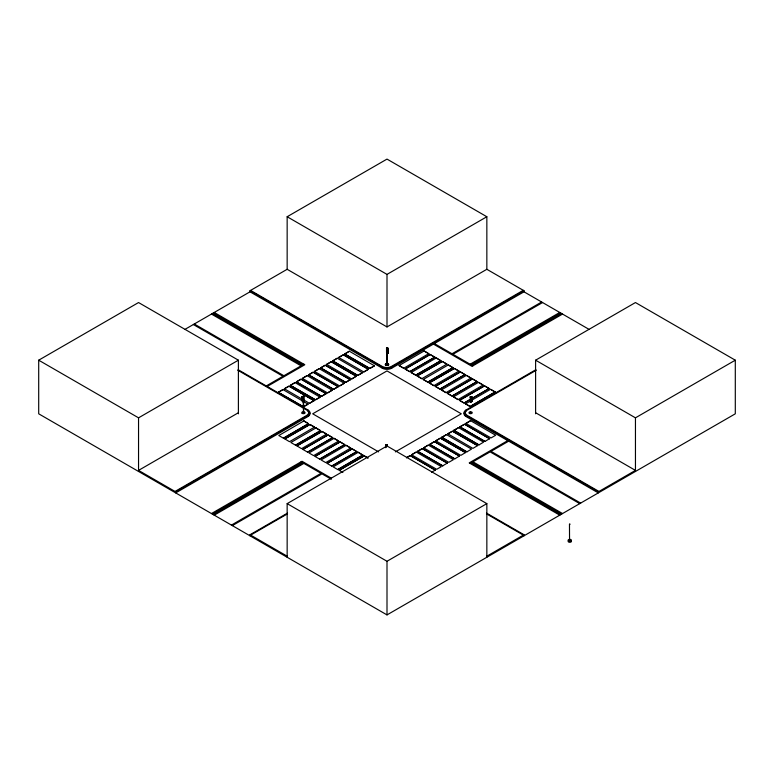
<?xml version="1.0" encoding="UTF-8"?>
<svg xmlns="http://www.w3.org/2000/svg" width="774" height="774" viewBox="0 0 774 774"><rect width="100%" height="100%" fill="white"/><g stroke="black" fill="none" stroke-linecap="round" stroke-linejoin="round"><path stroke-width="1.16" d="M303.089 396.704L303.737 396.656L303.534 412.416L303.079 396.656L303.737 396.656M303.079 412.203L303.737 412.203M386.681 348.435L387.329 348.387L387.329 363.944C385.229 364.767 388.771 364.777 386.671 363.944L386.671 348.387L387.329 348.387M386.671 363.944L387.329 363.944M302.208 398.668L302.247 399.287M302.441 398.794L302.411 399.307M302.218 400.264L302.237 400.893M302.45 400.4L302.47 401.029M302.228 397.014L302.228 397.652M302.46 397.149L302.46 397.788M388.2 350.98L388.161 350.312M387.948 349.529L387.948 348.881M388.18 349.393L387.416 348.077M385.839 447.101L385.8 447.73M387.764 352.857L387.938 352.073M302.431 396.656L303.273 396.733M302.663 396.791L303.485 396.714M386.139 445.302L386.584 445.727M535.608 413.809L535.608 360.191L635.454 302.547L735.3 360.191L735.3 413.809L387 614.904L38.7 413.809L38.7 360.191L138.546 302.547L238.392 360.191L238.392 413.809M287.154 269.294L287.154 216.739L387 159.096L486.846 216.739L486.846 269.294L387 326.938L287.154 269.294L250.002 290.743L250.002 291.817L382.356 368.231A6.569 3.793 0 0 0 391.644 368.231L523.998 291.817L589.111 329.405M185.044 329.327L250.002 291.817M38.7 360.191L138.546 417.834L238.392 360.191M287.154 216.739L387 274.393L486.846 216.739M266.362 385.868L282.974 376.28L193.345 324.529M303.872 364.206L283.903 375.738L194.274 323.996M267.301 386.4L304.801 364.748L214.243 312.464M238.392 412.736L138.546 470.389L175.698 491.838L308.052 415.425A6.569 3.793 0 0 0 308.052 410.056L238.228 369.749M278.33 392.254L282.974 389.574L308.052 404.163L303.408 406.843L278.33 392.36L303.408 406.737L308.052 404.163M314.089 400.671L289.012 386.197L284.368 388.771L289.012 386.091L314.089 400.671L309.445 403.36L304.221 400.235M290.405 385.288L295.049 382.608L320.126 397.188L315.482 399.868L290.405 385.394L315.482 399.761L320.126 397.188M296.442 381.795L301.086 379.115L326.164 393.705L321.52 396.385L296.442 381.911L321.52 396.278L326.164 393.598L301.086 379.221L296.442 381.911M302.479 378.312L307.123 375.632L332.201 390.222L327.557 392.902L302.479 378.418L307.123 375.632M308.516 374.829L313.16 372.149L338.238 386.623L333.594 389.409L308.516 374.829L333.594 389.303L338.238 386.623M314.554 371.346L319.198 368.666L344.275 383.246L339.631 385.926L314.554 371.452L319.198 368.666M320.591 367.853L325.235 365.173L350.312 379.657L345.668 382.443L320.591 367.853L345.668 382.337L350.312 379.657M326.628 364.37L331.272 361.69L356.35 376.164L351.706 378.96L326.628 364.37L331.272 361.797L356.35 376.28M332.665 360.887L337.309 358.207L362.387 372.787L357.743 375.467L332.665 360.887L357.743 375.361L362.387 372.787M338.702 357.404L343.346 354.715L368.424 369.304L363.78 371.984L338.702 357.511L343.346 354.831L368.424 369.304M344.74 353.912L349.384 351.232L374.461 365.821L369.817 368.501L344.74 354.018L369.817 368.395L374.461 365.821M278.33 392.36L282.974 389.574M290.405 385.394L295.049 382.608M308.516 374.935L313.16 372.255L338.238 386.729M320.591 367.96L325.235 365.28L350.312 379.763M332.665 360.994L337.309 358.207M344.74 354.018L349.384 351.232M302.015 396.656L303.872 396.114L303.872 400.942L302.479 401.745L302.015 396.656L303.872 396.114M386.536 347.855L388.393 348.387L387.929 353.486L386.536 352.683L386.536 347.855L388.393 348.387M314.089 400.564L309.445 403.36M351.706 378.96L356.35 376.164M368.424 369.198L363.78 371.984M523.263 290.318L391.47 366.412A6.569 3.793 0 0 1 382.182 366.412L250.563 290.414M175.04 491.451L306.736 415.425A6.569 3.793 0 0 0 306.736 410.056L237.753 370.233M250.002 290.743L382.356 367.157A6.569 3.793 0 0 0 391.644 367.157L523.998 290.743L523.998 291.817M309.097 411.913A6.569 3.793 0 0 1 308.052 416.489L175.698 492.903L175.698 491.838M428.796 353.65L403.718 368.231L399.074 365.551L424.152 350.961L428.796 353.757L424.152 350.961M303.872 420.94L278.795 435.53L283.439 438.21L308.516 423.736L303.872 420.94L308.516 423.736M283.439 438.21L308.516 423.63M430.189 354.453L405.112 369.034L409.756 371.714L434.833 357.24L430.189 354.453L405.112 369.034L409.756 371.607L434.833 357.133M284.832 438.906L309.91 424.433L314.554 427.113L309.91 424.539L284.832 438.906L289.476 441.693L314.554 427.113M411.149 372.526L436.226 357.936L440.87 360.723L415.793 375.206L411.149 372.526L415.793 375.1L440.87 360.616M315.947 427.916L290.869 442.505L295.513 445.185L320.591 430.702L315.947 427.916L320.591 430.702M541.645 302.005L452.016 353.757L434.369 343.569M320.591 430.596L295.513 445.185M542.574 302.547L452.945 354.289L472.914 365.821M417.186 375.903L442.264 361.419L446.908 364.099L442.264 361.526L417.186 375.903L421.83 378.689L417.186 376.009M296.906 445.882L321.984 431.399L326.628 434.079L321.984 431.505L296.906 445.882L301.55 448.668L326.628 434.079M421.83 378.689L446.908 364.099M423.223 379.492L448.301 364.912L452.945 367.698L427.867 382.172L423.223 379.492L427.867 382.066L452.945 367.592M302.944 449.365L328.021 434.891L332.665 437.678L307.588 452.151L302.944 449.471L328.021 434.998L332.665 437.678M332.665 437.571L307.588 452.151M429.26 382.869L454.338 368.395L458.982 371.075L454.338 368.501L429.26 382.869L433.904 385.655L429.26 382.975M334.058 438.374L308.981 452.954L313.625 455.634L338.702 441.054L334.058 438.374L338.702 441.054M211.457 513.549L302.015 461.265L331.185 478.109M470.128 364.206L559.757 312.464M433.904 385.655L458.982 371.075M212.386 514.091L302.015 462.339M471.056 364.748L560.686 312.996M435.298 386.361L460.375 371.878L465.019 374.558L439.942 389.148L435.298 386.361L439.942 389.041L465.019 374.558M213.314 514.623L302.944 462.881M435.298 386.468L460.375 371.984L465.019 374.664M471.985 365.28L561.614 313.538M315.018 456.341L340.096 441.857L344.74 444.644L319.662 459.127L315.018 456.447L340.096 441.964L344.74 444.644M214.243 515.165L303.872 463.413M562.543 314.07L471.985 366.354L433.44 344.101M344.74 444.537L319.662 459.127M471.056 378.041L445.979 392.631L441.335 389.951L466.412 375.361L471.056 378.157L466.412 375.361M346.133 445.34L321.055 459.93L325.699 462.61L350.777 448.02L346.133 445.34L350.777 448.136M447.372 393.327L472.45 378.854L477.094 381.534L452.016 396.114L447.372 393.327L452.016 396.007L477.094 381.534M447.372 393.434L472.45 378.96L477.094 381.64M327.092 463.307L352.17 448.833L356.814 451.619L331.736 466.093L327.092 463.413L352.17 448.939L356.814 451.619M356.814 451.513L331.736 466.093M231.426 525.082L321.055 473.33L301.086 461.807M453.409 396.917L478.487 382.337L483.131 385.017L458.053 399.607L453.409 396.81L458.053 399.607M358.207 452.316L333.13 466.896L337.774 469.586L362.851 455.102L358.207 452.316L362.851 455.102M232.355 525.614L321.984 473.872L331.33 479.261M362.851 454.996L337.774 469.586M459.446 400.303L484.524 385.82L489.168 388.5L464.09 403.09L459.446 400.303L464.09 402.983L489.168 388.5M459.446 400.41L484.524 385.926L489.168 388.606M342.882 472.527L339.167 470.282L364.244 455.799L367.96 457.947M339.167 470.389L364.244 455.905L367.96 458.053M385.607 444.915L387.464 445.447L385.607 444.915L385.607 447.324M470.128 397.188L471.985 396.656L471.985 401.474L470.592 402.287L470.128 397.188L471.985 396.656M287.154 557.261L287.154 503.632L387 445.988L486.846 503.632L486.846 557.261M465.484 403.893L490.561 389.303L495.205 391.983L470.128 406.573L465.484 403.786L470.128 406.466L495.205 391.983M470.128 402.016L471.985 401.474M250.002 535.811L250.002 534.737L287.522 513.075M465.948 415.425L598.302 491.838L598.302 492.903L465.948 416.489L465.948 415.425A6.569 3.793 0 0 1 465.948 410.056L535.772 369.749M250.66 535.115L287.241 513.994M536.247 370.233L467.264 410.056A6.569 3.793 0 0 0 467.264 415.425L598.96 491.451M395.369 451.881L461.304 413.809L387 370.91L312.696 413.809L378.631 451.881M406.505 457.676L410.22 455.528L435.298 470.118L410.22 455.634L406.505 457.782M411.613 454.725L416.257 452.045L441.335 466.635L436.691 469.315L411.613 454.831L416.257 452.045M417.65 451.242L422.294 448.562L447.372 463.142L422.294 448.668L417.65 451.348L442.728 465.832L417.65 451.348M423.688 447.759L428.332 445.079L453.409 459.659L448.765 462.339L423.688 447.865L428.332 445.079M434.369 441.586L429.725 444.382L454.802 458.856L459.446 456.07L434.369 441.586L459.446 456.07M435.762 440.783L440.406 438.103L465.484 452.587L440.406 438.21L435.762 440.783L460.84 455.373L465.484 452.587M441.799 437.3L446.443 434.62L471.521 449.094L466.877 451.881L441.799 437.3L466.877 451.881M447.836 433.817L452.48 431.137L477.558 445.611L452.48 431.244L447.836 433.817L472.914 448.398L477.558 445.611M453.874 430.325L458.518 427.645L483.595 442.128L478.951 444.915L453.874 430.325L478.951 444.915M459.911 426.842L464.555 424.162L489.632 438.752L464.555 424.268L459.911 426.842L484.988 441.432L459.911 426.948M465.948 423.359L470.592 420.679L495.67 435.259L491.026 437.939L465.948 423.465L470.592 420.679M434.369 441.693L429.725 444.382L454.802 458.856M441.799 437.407L446.443 434.62M453.874 430.431L458.518 427.645M431.582 472.266L435.298 470.012M442.728 465.832L447.372 463.036M484.988 441.432L489.632 438.635M507.744 440.629L469.199 462.881L559.757 515.165M470.128 463.413L490.097 451.881L579.726 503.632M508.673 441.161L491.026 451.348L580.655 503.1M287.154 503.632L387 561.276L486.846 503.632M535.608 360.191L635.454 417.834L735.3 360.191M486.846 556.187L523.998 534.737L523.998 535.811M598.302 491.838L635.454 470.389L535.608 412.736M568.619 540.9C571.115 540.678 569.451 538.598 569.538 540.475M470.911 398.426C472.962 396.501 469.537 397.333 470.776 398.446C470.902 395.698 472.924 398.716 470.66 398.407M471.463 398.755L470.786 400.042M470.756 401.658C473.204 400.197 469.344 400.013 470.989 401.793C472.991 400.7 470.602 399.829 470.64 401.609M470.747 400.052C471.705 397.139 470.582 401.822 471.472 398.668M387.184 348.213L387.861 348.697M386.584 446.84L385.762 445.64L386.816 445.592M569.548 524.327L570.099 524.143L569.471 524.143L569.548 539.884M486.846 269.294L523.998 290.743M430.189 354.56L434.833 357.24M440.87 360.723L436.226 357.936M452.945 367.698L448.301 364.912M483.131 385.123L478.487 382.337M495.205 392.099L490.561 389.303M387 352.412L388.393 353.215M441.335 389.844L445.979 392.631M472.914 461.807L562.543 513.549M213.314 312.996L302.944 364.748M471.985 462.339L561.614 514.091M212.386 313.538L302.015 365.28M471.056 462.881L560.686 514.623M211.457 314.07L301.086 365.821M284.368 388.771L302.131 399.132M486.478 513.075L523.998 534.737M486.759 513.994L523.34 535.115M250.002 534.737L287.154 556.187M387.213 352.567L388.113 352.683L388.171 351.938M635.454 417.834L635.454 471.453M470.592 397.459L470.592 402.287M465.948 410.056L465.948 411.129M403.718 368.231L399.074 365.551M391.644 367.157L391.644 368.231M387.929 348.658L387.929 353.486M387 274.393L387 326.938M387 561.276L387 614.904M382.356 367.157L382.356 368.231M344.275 383.246L339.631 385.926M332.201 390.222L327.557 392.902M308.052 410.056L308.052 411.129M308.052 415.425L308.052 416.489M302.479 396.917L302.479 401.745M138.546 417.834L138.546 471.453M465.948 416.489A6.569 3.793 0 0 1 464.903 411.913M570.941 540.687A1.645 0.948 0 0 1 570.941 542.023A1.645 0.948 0 0 1 568.619 542.023A1.645 0.948 0 0 1 568.619 540.687M302.934 412.61L303.901 412.687L302.934 412.61M386.681 444.866L387.329 444.915L386.681 444.866M470.273 396.607L470.911 396.704L470.36 396.52M470.118 412.61L471.085 412.687L470.118 412.61M470.273 412.155L470.834 412.436L470.311 412.107M302.247 413.413A1.645 0.948 0 0 0 304.995 412.987A1.645 0.948 0 0 0 302.982 411.826A1.645 0.948 0 0 0 302.247 413.413M469.77 413.558A1.645 0.948 0 0 0 472.237 412.736A1.645 0.948 0 0 0 469.77 411.923A1.645 0.948 0 0 0 469.77 413.558M385.839 365.096A1.645 0.948 0 0 0 388.587 364.67A1.645 0.948 0 0 0 386.574 363.509A1.645 0.948 0 0 0 385.839 365.096A1.645 0.948 0 0 0 388.587 364.728A1.645 0.948 0 0 0 386.574 363.567A1.645 0.948 0 0 0 385.839 365.144M568.958 541.103A1.645 0.948 0 0 0 571.425 540.281A1.645 0.948 0 0 0 568.958 539.459A1.645 0.948 0 0 0 568.958 541.103"/></g></svg>
